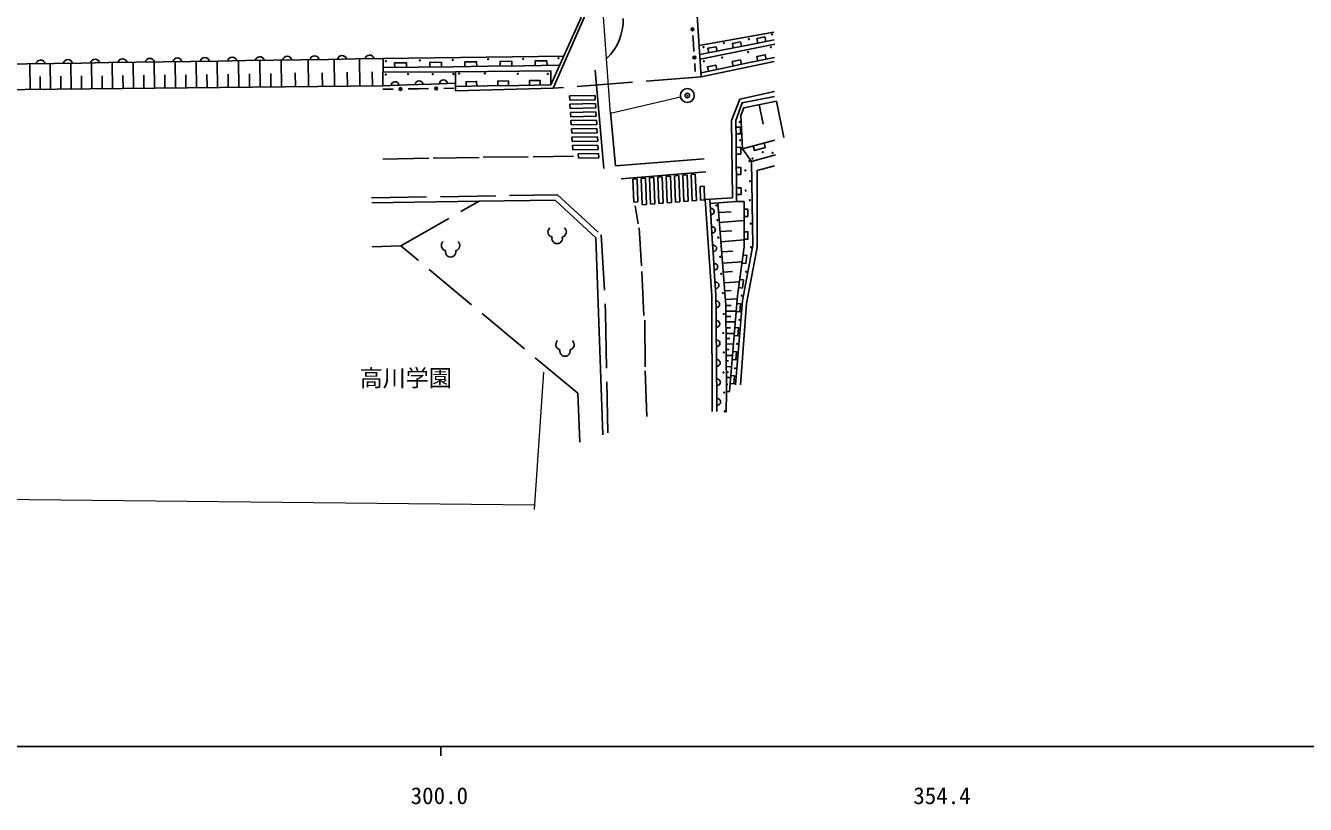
# Model space of a CAD drawing. Units: millimetres, scale not verified. Extents: x 40000 to 680000, y 20000 to 380000.
# Drawn here: x 322937 to 461842, y 198715 to 283216 of the extents above; entities that cross this region are included whole.
import ezdxf
from ezdxf.enums import TextEntityAlignment as Align

# ---------------------------------------------------------------- set-up
doc = ezdxf.new("R2010")
doc.units = ezdxf.units.MM
doc.header["$LTSCALE"] = 1000
doc.header["$PDMODE"] = 32
doc.header["$PDSIZE"] = 500
doc.linetypes.add('CHAIN', pattern=[18.5, 12, -1.5, 3.5, -1.5])
doc.linetypes.add('DASHED', pattern=[7.5, 6, -1.5])
for name, color, linetype, lineweight in [('M-BGD', 7, 'Continuous', 25), ('M-BGD-EXST', 7, 'Continuous', 25), ('M-BMK', 2, 'CHAIN', 13), ('M-BMK-SRVR', 3, 'Continuous', 25), ('M-STR-HTXT', 7, 'Continuous', 13), ('M-STR-STRC', 7, 'Continuous', 25), ('M-TTL-BAND', 7, 'Continuous', 25)]:
    doc.layers.add(name, color=color, linetype=linetype, lineweight=lineweight)
doc.layers.add('M-OTRS', color=6, linetype='Continuous')
doc.styles.add('ＭＳ ゴシック', font='')
doc.styles.get('ＭＳ ゴシック').set_extended_font_data('MS Gothic')

msp = doc.modelspace()

# ---------------------------------------------------------------- linework, layer by layer
at = {"layer": 'M-BGD'}
for p, q in [((395419, 281284), (395359, 282158)), ((404138, 282491), (396050, 281039)), ((395419, 281284), (395478, 280411)), ((398866, 280611), (396115, 280064)), ((404243, 281209), (396148, 279578)), ((398866, 280611), (401517, 281139)), ((401517, 281139), (404168, 281666)), ((331960, 279197), (334940, 279241)), ((332379, 276382), (332350, 279200)), ((334640, 276405), (334612, 279234)), ((334940, 279241), (337919, 279285)), ((336911, 276428), (336882, 279269)), ((337919, 279285), (340899, 279330)), ((339191, 276451), (339162, 279303)), ((340899, 279330), (343879, 279374)), ((341479, 276474), (341450, 279338)), ((343777, 276498), (343747, 279372)), ((343879, 279374), (346858, 279418)), ((346083, 276521), (346053, 279406)), ((346858, 279418), (349838, 279463)), ((348397, 276545), (348368, 279441)), ((349838, 279463), (352817, 279507)), ((350721, 276568), (350691, 279475)), ((352817, 279507), (355797, 279551)), ((353622, 279519), (353652, 276598)), ((355797, 279551), (358777, 279596)), ((356440, 279561), (356470, 276627)), ((358777, 279596), (361756, 279640)), ((359173, 279602), (359203, 276654)), ((361721, 276680), (361756, 279640)), ((361756, 279640), (381343, 279910)), ((404198, 279303), (396276, 277661)), ((401523, 279198), (404208, 279759)), ((320119, 279008), (323079, 279056)), ((323079, 279056), (326040, 279103)), ((323425, 276291), (323397, 279061)), ((325649, 276313), (325621, 279096)), ((326040, 279103), (329000, 279150)), ((327883, 276336), (327854, 279131)), ((329000, 279150), (331960, 279197)), ((330126, 276359), (330098, 279166)), ((335775, 276416), (335760, 277834)), ((338050, 276439), (338035, 277863)), ((340334, 276463), (340319, 277892)), ((342627, 276486), (342612, 277920)), ((344929, 276509), (344914, 277949)), ((347239, 276533), (347224, 277978)), ((349558, 276556), (349543, 278007)), ((352212, 278083), (352227, 276583)), ((355134, 278101), (355149, 276613)), ((357856, 278156), (357872, 276641)), ((360560, 278210), (360576, 276668)), ((369579, 278191), (361739, 278170)), ((365540, 278703), (361744, 278652)), ((365540, 278703), (369355, 278755)), ((369355, 278755), (373170, 278806)), ((373170, 278806), (376985, 278858)), ((376985, 278858), (380892, 278911)), ((395627, 278227), (395568, 279101)), ((398839, 278636), (396247, 278095)), ((398839, 278636), (401523, 279198)), ((324536, 276302), (324522, 277690)), ((326765, 276325), (326750, 277719)), ((329003, 276347), (328989, 277748)), ((331251, 276370), (331237, 277777)), ((333509, 276393), (333494, 277805)), ((361721, 276680), (364346, 276779)), ((364346, 276779), (366971, 276878)), ((366971, 276878), (369594, 276977)), ((369432, 276423), (368329, 276407)), ((369599, 276613), (373044, 276671)), ((373044, 276671), (376488, 276728)), ((376488, 276728), (379933, 276786)), ((361711, 276310), (362814, 276326)), ((365571, 276367), (364468, 276350)), ((365571, 276367), (366674, 276383)), ((402978, 272532), (402550, 274643)), ((405231, 271063), (404426, 275025)), ((400023, 272936), (400042, 270737)), ((400042, 270737), (400060, 268538)), ((404255, 270796), (400744, 269834)), ((366714, 268843), (361696, 268721)), ((372151, 268895), (367168, 268843)), ((377501, 268982), (372587, 268947)), ((382415, 269034), (378041, 268982)), ((400060, 268538), (400079, 266339)), ((400079, 266339), (400098, 264141)), ((397337, 262047), (397188, 264388)), ((400098, 264141), (397217, 263924)), ((400098, 264141), (400910, 264130)), ((400910, 264130), (400926, 261672)), ((389083, 263649), (389436, 261723)), ((399526, 263023), (398163, 262919)), ((389533, 261274), (389784, 257142)), ((397465, 260044), (397337, 262047)), ((400923, 262055), (398244, 261851)), ((400926, 261672), (400942, 259214)), ((397593, 258041), (397465, 260044)), ((399595, 260963), (398320, 260865)), ((400937, 259954), (398404, 259760)), ((399706, 258750), (398488, 258658)), ((400942, 259214), (400579, 256563)), ((397721, 256038), (397593, 258041)), ((400721, 257600), (398581, 257437)), ((389811, 256520), (390028, 251753)), ((397849, 254035), (397721, 256038)), ((399664, 256524), (398657, 256448)), ((400579, 256563), (400215, 253913)), ((400422, 255419), (398745, 255291)), ((399524, 254487), (398810, 254432)), ((397871, 251918), (397849, 254035)), ((400187, 253585), (398883, 253486)), ((399520, 252864), (398928, 252859)), ((400215, 253913), (399994, 251312)), ((397892, 249801), (397871, 251918)), ((400074, 252245), (398933, 252236)), ((399474, 251669), (398937, 251665)), ((390164, 251265), (390191, 246201)), ((399974, 251077), (398942, 251069)), ((399446, 250438), (398947, 250434)), ((399994, 251312), (399773, 248712)), ((397913, 247684), (397892, 249801)), ((399868, 249823), (398952, 249816)), ((399358, 249265), (398956, 249262)), ((399770, 248675), (398961, 248668)), ((399773, 248712), (399553, 246111)), ((397935, 245567), (397913, 247684)), ((399297, 248058), (398966, 248055)), ((399664, 247418), (398971, 247412)), ((399244, 246842), (398975, 246840)), ((399561, 246210), (398980, 246206)), ((399553, 246111), (399332, 243511)), ((390191, 245768), (390353, 240811)), ((397956, 243450), (397935, 245567)), ((399218, 245626), (398985, 245624)), ((399460, 245020), (398989, 245016)), ((397977, 241333), (397956, 243450)), ((399139, 244287), (398995, 244286))]:
    msp.add_line(p, q, dxfattribs=at)
at = {"layer": 'M-BGD', "linetype": 'DASHED'}
for p, q in [((396276, 277661), (380192, 276415)), ((363667, 259313), (372171, 264174))]:
    msp.add_line(p, q, dxfattribs=at)
at = {"layer": 'M-BGD'}
for points in [[(379933, 276786), (383195, 284015), (382178, 298284), (382651, 298326), (383557, 284098), (380192, 276415)], [(396276, 277661), (395426, 290393), (396130, 291128), (396092, 292581), (404250, 293741)], [(403284, 281490), (403187, 281981), (402303, 281805), (402400, 281315)], [(397982, 280435), (397884, 280926), (397001, 280750), (397098, 280260)], [(400633, 280963), (400535, 281453), (399652, 281277), (399749, 280787)], [(361721, 276680), (287465, 275925), (262963, 275859), (239693, 276828), (222761, 277449), (191193, 279203), (168916, 280435), (137538, 280577), (101894, 280103), (67207, 279156)], [(368083, 278737), (368077, 279237), (366805, 279220), (366812, 278720)], [(371898, 278789), (371892, 279289), (370620, 279272), (370627, 278772)], [(375713, 278841), (375707, 279341), (374435, 279323), (374442, 278823)], [(379528, 278892), (379522, 279392), (378250, 279375), (378257, 278875)], [(400629, 279011), (400526, 279500), (399631, 279313), (399734, 278824)], [(403313, 279572), (403211, 280061), (402316, 279874), (402418, 279385)], [(364269, 278686), (364262, 279186), (362990, 279169), (362997, 278669)], [(379933, 276786), (379927, 278295), (369579, 278191), (369599, 276613)], [(397944, 278449), (397841, 278939), (396946, 278752), (397049, 278262)], [(380192, 276415), (369596, 276138), (369599, 276613)], [(371895, 276651), (371887, 277151), (370739, 277132), (370747, 276632)], [(375340, 276709), (375332, 277209), (374184, 277190), (374192, 276690)], [(378785, 276767), (378777, 277267), (377628, 277248), (377637, 276748)], [(404215, 276083), (400462, 275234), (399558, 272905), (399655, 264541), (396681, 264356), (397405, 253889), (397470, 241348)], [(404215, 275535), (400695, 274850), (400023, 272936)], [(386411, 273832), (386966, 268018), (396578, 268753)], [(401725, 268485), (400744, 269834), (400578, 273456), (400891, 274307), (404426, 275025)], [(400035, 271470), (400535, 271474), (400529, 272207), (400029, 272203)], [(400054, 269271), (400554, 269276), (400548, 270008), (400048, 270004)], [(401914, 270155), (402047, 269673), (403217, 269993), (403085, 270475)], [(399982, 244252), (400753, 253390), (401886, 259349), (401725, 268485), (404344, 269202)], [(400073, 267072), (400573, 267077), (400566, 267810), (400067, 267805)], [(404204, 268002), (402336, 267495), (402332, 259141), (401174, 253049), (400513, 244242)], [(400091, 264874), (400591, 264878), (400585, 265611), (400085, 265606)], [(360512, 263997), (372171, 264174), (380406, 264280), (384822, 260174), (385592, 238817)], [(399001, 243484), (398928, 252893), (398081, 263989)], [(400921, 262491), (401321, 262494), (401315, 263313), (400915, 263311)], [(400937, 260033), (401337, 260036), (401331, 260855), (400931, 260852)], [(400700, 257447), (401096, 257392), (401217, 258276), (400821, 258330)], [(400336, 254796), (400733, 254742), (400854, 255626), (400457, 255680)], [(400068, 252179), (400467, 252145), (400540, 253012), (400142, 253046)], [(399847, 249579), (400246, 249545), (400319, 250412), (399921, 250446)], [(399626, 246978), (400025, 246944), (400098, 247811), (399700, 247845)], [(399405, 244378), (399804, 244344), (399878, 245211), (399479, 245244)], [(398972, 241290), (399001, 243484), (399332, 243511)]]:
    msp.add_lwpolyline(points, dxfattribs=at)
at = {"layer": 'M-BGD', "linetype": 'DASHED'}
for points in [[(360464, 264526), (380672, 264859), (385407, 260502), (385893, 252059), (386124, 239030)], [(383074, 238023), (382864, 243332), (363667, 259313), (360555, 259215)]]:
    msp.add_lwpolyline(points, dxfattribs=at)
at = {"layer": 'M-BGD'}
for centre, radius in [((395315, 282813), 150), ((395315, 282813), 99), ((395315, 282813), 49), ((403960, 282257), 50), ((396503, 280861), 50), ((398721, 281320), 50), ((401436, 281760), 50), ((403826, 280861), 50), ((362038, 279366), 50), ((365729, 279443), 50), ((369304, 279500), 50), ((373128, 279557), 50), ((376952, 279595), 50), ((380776, 279672), 50), ((395523, 279756), 150), ((395523, 279756), 99), ((395523, 279756), 49), ((396561, 279351), 50), ((398549, 279753), 50), ((401360, 280345), 50), ((362025, 277906), 50), ((364446, 277950), 50), ((367131, 277950), 50), ((369375, 277950), 50), ((369992, 278009), 50), ((372784, 278028), 50), ((376378, 277989), 50), ((379609, 277970), 50), ((363641, 276338), 150), ((363641, 276338), 99), ((367502, 276395), 150), ((367502, 276395), 99), ((367502, 276395), 49), ((363641, 276338), 49), ((400447, 272773), 50), ((400509, 270775), 50), ((402939, 269483), 50), ((401500, 268499), 50), ((401840, 268792), 50), ((404006, 269404), 50), ((401068, 267508), 50), ((401091, 265312), 50), ((401564, 266333), 50), ((401556, 264258), 50), ((397906, 263713), 50), ((398024, 262114), 50), ((401649, 261739), 50), ((398121, 260215), 50), ((401670, 259168), 50), ((398330, 258138), 50), ((398443, 256270), 50), ((401147, 256501), 50), ((398620, 254194), 50), ((400656, 253925), 50), ((398717, 251924), 50), ((400406, 251291), 50), ((398652, 249863), 50), ((400174, 248679), 50), ((398717, 247754), 50), ((399934, 246029), 50), ((398684, 245565), 50), ((398765, 243392), 50), ((398813, 241347), 50)]:
    msp.add_circle(centre, radius, dxfattribs=at)
for centre, radius, start, end in [((381993, 283841), 5804, 313.49531, 1.34118), ((324561, 278975), 504, 12.8511, 168.96967), ((327521, 279022), 504, 12.85178, 168.96781), ((330482, 279069), 504, 12.85167, 168.96908), ((333452, 279110), 508, 13.15686, 168.54827), ((336431, 279155), 508, 13.15815, 168.54814), ((339411, 279199), 508, 13.15881, 168.54631), ((342390, 279243), 508, 13.15686, 168.54827), ((345370, 279288), 508, 13.15684, 168.54829), ((348350, 279332), 508, 13.15826, 168.54687), ((351329, 279376), 508, 13.15826, 168.54687), ((354309, 279421), 508, 13.15686, 168.54827), ((357288, 279465), 508, 13.15686, 168.54827), ((360268, 279510), 508, 13.15881, 168.54631), ((363035, 276690), 440, 7.32918, 176.98765), ((365660, 276789), 440, 7.32983, 176.98695), ((368285, 276888), 440, 7.3306, 176.98623), ((397333, 263052), 340, 263.46351, 103.84879), ((397461, 261049), 340, 263.4619, 103.84869), ((397589, 259046), 340, 263.4621, 103.8502), ((397717, 257043), 340, 263.4621, 103.8502), ((397845, 255041), 340, 263.4621, 103.8502), ((397904, 252977), 356, 263.41025, 97.7443), ((397926, 250860), 356, 263.41025, 97.7443), ((397947, 248743), 356, 263.41025, 97.7443), ((397968, 246626), 356, 263.41025, 97.7443), ((397990, 244509), 356, 263.41025, 97.7443), ((398011, 242392), 356, 263.40944, 97.74512)]:
    msp.add_arc(centre, radius, start, end, dxfattribs=at)
at = {"layer": 'M-BGD-EXST'}
for centre, radius, start, end in [((380204, 260822), 576, 130.6006, 257.47189), ((381054, 260822), 576, 282.52811, 49.3994), ((368640, 259359), 576, 130.60099, 257.4715), ((369490, 259359), 576, 282.5285, 49.39901), ((380629, 260126), 566, 166.31445, 13.68555), ((369065, 258662), 566, 166.31445, 13.68555), ((381054, 248597), 576, 130.60099, 257.4715), ((381904, 248597), 576, 282.53007, 49.39745), ((381479, 247900), 566, 166.31445, 13.68555)]:
    msp.add_arc(centre, radius, start, end, dxfattribs=at)
at = {"layer": 'M-BMK'}
msp.add_lwpolyline([(394030, 275458), (386421, 273686), (384593, 298783)], dxfattribs=at)
at = {"layer": 'M-BMK-SRVR'}
msp.add_circle((394761, 275628), 750, dxfattribs=at)
at = {"layer": 'M-OTRS'}
msp.add_point((394761, 275628), dxfattribs=at)
at = {"layer": 'M-STR-HTXT'}
for p, q in [((378167, 230718), (379200, 245601)), ((71649, 234396), (378201, 231217))]:
    msp.add_line(p, q, dxfattribs=at)
at = {"layer": 'M-STR-STRC'}
for p, q in [((385695, 267729), (384752, 278375)), ((381967, 275605), (384738, 275648)), ((381996, 275135), (381967, 275605)), ((384766, 275179), (381996, 275135)), ((384738, 275648), (384766, 275179)), ((382021, 274704), (384792, 274748)), ((382050, 274235), (382021, 274704)), ((384820, 274278), (382050, 274235)), ((382075, 273804), (384846, 273847)), ((382104, 273334), (382075, 273804)), ((384792, 274748), (384820, 274278)), ((384846, 273847), (384874, 273378)), ((384874, 273378), (382104, 273334)), ((382129, 272903), (384900, 272947)), ((382158, 272433), (382129, 272903)), ((384928, 272477), (382158, 272433)), ((384900, 272947), (384928, 272477)), ((382183, 272002), (384954, 272046)), ((382212, 271533), (382183, 272002)), ((384982, 271576), (382212, 271533)), ((382237, 271102), (385008, 271145)), ((382266, 270632), (382237, 271102)), ((384954, 272046), (384982, 271576)), ((385008, 271145), (385036, 270676)), ((385036, 270676), (382266, 270632)), ((382291, 270201), (385062, 270245)), ((382320, 269732), (382291, 270201)), ((385090, 269775), (382320, 269732)), ((385062, 270245), (385090, 269775)), ((385116, 269344), (382917, 269310)), ((382945, 268840), (382917, 269309)), ((385144, 268874), (382945, 268840)), ((385116, 269344), (385144, 268874)), ((387565, 266605), (396774, 267336)), ((390665, 266687), (391114, 266724)), ((391114, 266724), (391224, 263868)), ((391567, 266761), (392016, 266797)), ((391677, 263904), (391567, 266761)), ((392016, 266797), (392126, 263941)), ((392470, 266834), (392919, 266870)), ((392580, 263978), (392470, 266834)), ((392919, 266870), (393029, 264014)), ((393373, 266907), (393822, 266944)), ((393483, 264051), (393373, 266907)), ((393822, 266944), (393932, 264088)), ((394275, 266981), (394724, 267017)), ((394385, 264124), (394275, 266981)), ((394724, 267017), (394834, 264161)), ((395178, 267054), (395627, 267090)), ((395288, 264198), (395178, 267054)), ((395627, 267090), (395737, 264234)), ((388859, 266540), (389308, 266577)), ((388859, 266540), (388955, 264067)), ((389308, 266577), (389404, 264104)), ((389762, 266614), (390211, 266650)), ((389872, 263758), (389762, 266614)), ((390211, 266650), (390321, 263794)), ((390775, 263831), (390665, 266687)), ((396134, 265745), (396583, 265781)), ((396191, 264271), (396134, 265745)), ((396640, 264308), (396583, 265781)), ((388955, 264067), (389404, 264104)), ((392126, 263941), (391677, 263904)), ((393029, 264014), (392580, 263978)), ((393932, 264088), (393483, 264051)), ((394834, 264161), (394385, 264124)), ((395737, 264234), (395288, 264198)), ((396640, 264308), (396191, 264271)), ((390321, 263794), (389872, 263758)), ((391224, 263868), (390775, 263831))]:
    msp.add_line(p, q, dxfattribs=at)
at = {"layer": 'M-TTL-BAND'}
for p, q in [((40000, 205000), (579000, 205000)), ((368000, 205000), (368000, 204000))]:
    msp.add_line(p, q, dxfattribs=at)

# ---------------------------------------------------------------- texts
at = {"layer": 'M-STR-HTXT', "style": 'ＭＳ ゴシック'}
msp.add_text('高川学園', height=1833, dxfattribs=at).set_placement((364196, 244983), align=Align.MIDDLE_CENTER)
at = {"layer": 'M-TTL-BAND', "style": 'ＭＳ ゴシック'}
for s, p in [('300.0', (367844, 198195)), ('354.4', (422400, 198195))]:
    msp.add_text(s, height=1833, dxfattribs=at).set_placement(p, align=Align.BOTTOM_CENTER)

doc.saveas('drawing.dxf')
